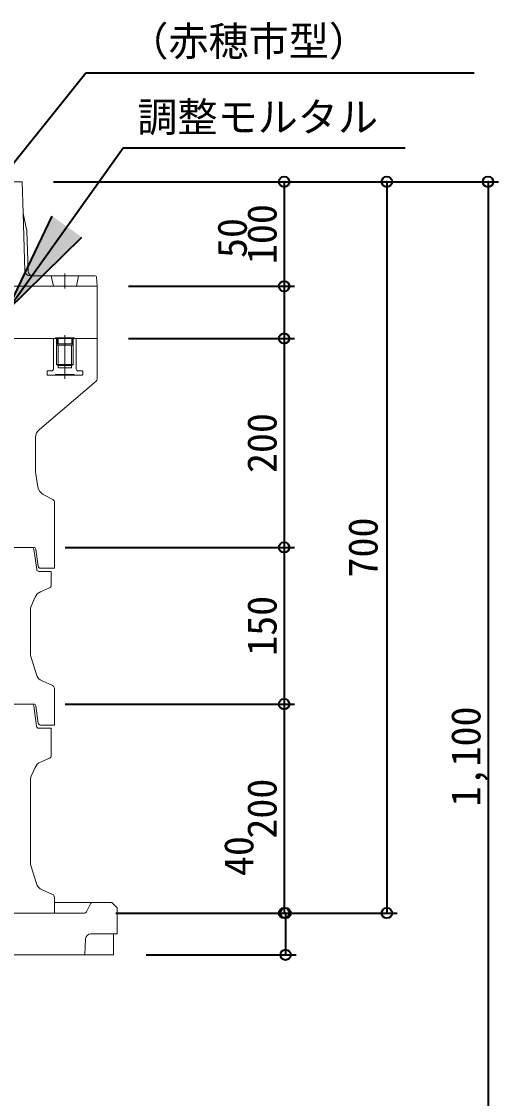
# Model space of a CAD drawing. Units: millimetres at full size, sheet at 1:20. Extents: x -5817 to 7940, y -3160 to 3160.
# Drawn here: x -1797 to -1340, y 119 to 1150 of the extents above; entities that cross this region are included whole.
import ezdxf
from ezdxf.enums import TextEntityAlignment as Align

# ---------------------------------------------------------------- set-up
doc = ezdxf.new("R2010")
doc.units = ezdxf.units.MM
doc.header["$LTSCALE"] = 20
doc.header["$PDMODE"] = 32
doc.header["$PDSIZE"] = 10
for name, color, linetype, lineweight in [('0-7_TEMP01', 3, 'Continuous', 18), ('0-9_躯体', 7, 'Continuous', 9), ('0-E_寸法', 1, 'Continuous', 40)]:
    doc.layers.add(name, color=color, linetype=linetype, lineweight=lineweight)
doc.styles.add('ＭＳ ゴシック', font='')
doc.styles.get('ＭＳ ゴシック').set_extended_font_data('MS Gothic')

msp = doc.modelspace()

# ---------------------------------------------------------------- linework, layer by layer
at = {"layer": '0-7_TEMP01'}
for p, q in [((-1755.25, 908.31), (-1755.25, 893.93)), ((-2386.25, 846.11), (-1724.25, 846.11))]:
    msp.add_line(p, q, dxfattribs=at)
at = {"layer": '0-9_躯体'}
for p, q in [((-1796.25, 996.11), (-1805.25, 996.11)), ((-1796.25, 996.11), (-1795.29, 966.11)), ((-1795.29, 966.11), (-1791.88, 950.56)), ((-1795.29, 966.11), (-1793.53, 910.95)), ((-1791.76, 949.64), (-1790.53, 910.95)), ((-1726.15, 906.11), (-1785.53, 906.11)), ((-1768.25, 906.11), (-1766.25, 896.11)), ((-1742.25, 906.11), (-1744.25, 896.11)), ((-1724.25, 896.11), (-1725.16, 905.21)), ((-1724.25, 896.11), (-1805.25, 896.11)), ((-1724.25, 896.11), (-1724.25, 846.11)), ((-1764.25, 846.11), (-2055.25, 846.11)), ((-1765.65, 846.11), (-1766.15, 845.61)), ((-1766.15, 845.61), (-1766.15, 817.11)), ((-1765.65, 846.11), (-1763.25, 846.11)), ((-1764.25, 846.86), (-1764.25, 846.11)), ((-1764.25, 846.86), (-1746.25, 846.86)), ((-1763.25, 846.11), (-1764.25, 846.11)), ((-1763.25, 846.11), (-1762.8, 845.82)), ((-1763.25, 846.11), (-1747.25, 846.11)), ((-1763.25, 846.11), (-1763.25, 821.11)), ((-1762.75, 845.61), (-1762.75, 840.36)), ((-1761.75, 846.86), (-1761.75, 841.36)), ((-1755.25, 849.34), (-1755.25, 807.61)), ((-1748.75, 846.86), (-1748.75, 841.36)), ((-1747.75, 845.61), (-1747.75, 840.36)), ((-1747.25, 846.11), (-1747.69, 845.82)), ((-1747.25, 846.11), (-1744.85, 846.11)), ((-1747.25, 846.11), (-1746.25, 846.11)), ((-1747.25, 846.11), (-1747.25, 821.11)), ((-1746.25, 846.86), (-1746.25, 846.11)), ((-1724.25, 846.11), (-1746.25, 846.11)), ((-1744.85, 846.11), (-1744.35, 845.61)), ((-1744.35, 845.61), (-1744.35, 817.11)), ((-1724.25, 846.11), (-1724.25, 807.52)), ((-1762.25, 839.86), (-1748.25, 839.86)), ((-1761.65, 839.86), (-1761.65, 820.11)), ((-1761.25, 840.86), (-1749.25, 840.86)), ((-1748.85, 839.86), (-1748.85, 820.11)), ((-1772.3, 814.61), (-1772.3, 811.61)), ((-1768.15, 815.11), (-1771.8, 815.11)), ((-1763.25, 821.11), (-1761.65, 820.11)), ((-1763.25, 821.11), (-1747.25, 821.11)), ((-1761.65, 820.11), (-1748.85, 820.11)), ((-1761.65, 820.11), (-1761.65, 818.61)), ((-1761.15, 818.11), (-1749.35, 818.11)), ((-1742.35, 815.11), (-1738.7, 815.11)), ((-1738.2, 814.61), (-1738.2, 811.61)), ((-1725.33, 805.21), (-1779.65, 759.11)), ((-1771.8, 811.11), (-1738.7, 811.11)), ((-1764.25, 811.61), (-1764.25, 811.11)), ((-1764.25, 811.61), (-1746.25, 811.61)), ((-1746.25, 811.61), (-1746.25, 811.11)), ((-1783.25, 751.43), (-1783.25, 717.94)), ((-1783.11, 716.29), (-1781.06, 703.97)), ((-1775.9, 696.79), (-1766.84, 691.95)), ((-1765.25, 689.31), (-1765.25, 646.11)), ((-1784.99, 646.11), (-2055.25, 646.11)), ((-1785, 644.38), (-1782.26, 624.83)), ((-1783.01, 644.38), (-1780.68, 627.83)), ((-1765.25, 646.11), (-1765.25, 626.11)), ((-1768.25, 623.11), (-1780.28, 623.11)), ((-1765.25, 626.11), (-1778.7, 626.11)), ((-1768.25, 623.11), (-1768.25, 610.09)), ((-1783.82, 598.43), (-1787.44, 590)), ((-1770.06, 607.33), (-1778.57, 603.69)), ((-1788.25, 586.05), (-1788.25, 544.6)), ((-1787.82, 541.69), (-1782.59, 524.51)), ((-1767.05, 513.9), (-1777.03, 518.26)), ((-1784.99, 496.11), (-2055.25, 496.11)), ((-1782.47, 474.85), (-1785.02, 494.36)), ((-1783.01, 494.39), (-1780.68, 477.83)), ((-1768.25, 473.11), (-1780.49, 473.11)), ((-1768.25, 473.11), (-1768.25, 447.09)), ((-1770.06, 444.33), (-1778.57, 440.69)), ((-1783.82, 435.43), (-1787.44, 427)), ((-1788.25, 423.06), (-1788.25, 344.59)), ((-1782.59, 324.52), (-1787.82, 341.69)), ((-1767.05, 313.89), (-1777.03, 318.27)), ((-1765.25, 311.14), (-1765.25, 296.11)), ((-1730.25, 306.11), (-1765.25, 306.11)), ((-1734.69, 297.21), (-1730.8, 305.01)), ((-1705.25, 301.11), (-1705.25, 276.11)), ((-1765.25, 296.11), (-2055.25, 296.11)), ((-1736.49, 296.11), (-1805.61, 296.11)), ((-1735.48, 271.36), (-1736.25, 256.11)), ((-1705.25, 276.11), (-1730.49, 276.11)), ((-1708.7, 276.11), (-1708.84, 256.11)), ((-1708.84, 256.11), (-2055.25, 256.11))]:
    msp.add_line(p, q, dxfattribs=at)
for points in [[(-1747.25, 821.11), (-1748.85, 820.11), (-1748.85, 818.61)], [(-1765.25, 511.14), (-1765.25, 476.11), (-1778.7, 476.11)], [(-1705.25, 301.11), (-1710.25, 306.11), (-1730.25, 306.11)]]:
    msp.add_lwpolyline(points, dxfattribs=at)
for centre, radius, start, end in [((-1796.76, 949.48), 5, 1.828, 12.381), ((-1788.53, 911.11), 5, 181.828, 270), ((-1785.53, 911.11), 5, 181.828, 270), ((-1726.15, 905.11), 1, 5.711, 90), ((-1763.25, 845.61), 0.5, 0, 90), ((-1747.25, 845.61), 0.5, 90, 180), ((-1762.25, 840.36), 0.5, 180, 270), ((-1761.25, 841.36), 0.5, 180, 270), ((-1749.25, 841.36), 0.5, 270, 0), ((-1748.25, 840.36), 0.5, 270, 0), ((-1771.8, 814.61), 0.5, 90, 180), ((-1768.15, 817.11), 2, 270, 0), ((-1761.15, 818.61), 0.5, 180, 270), ((-1749.35, 818.61), 0.5, 270, 0), ((-1742.35, 817.11), 2, 180, 270), ((-1738.7, 814.61), 0.5, 0, 90), ((-1771.8, 811.61), 0.5, 180, 270), ((-1738.7, 811.61), 0.5, 270, 0), ((-1727.25, 807.52), 3, 309.805, 0), ((-1773.25, 751.43), 10, 129.806, 180), ((-1773.25, 717.94), 10, 180, 189.462), ((-1771.2, 705.62), 10, 189.462, 241.928), ((-1768.25, 689.31), 3, 0, 61.927), ((-1786.98, 644.11), 2, 7.999, 90), ((-1784.99, 644.11), 2, 7.999, 90), ((-1780.28, 625.11), 2, 187.999, 270), ((-1778.7, 628.11), 2, 187.999, 270), ((-1771.25, 610.09), 3, 293.199, 0), ((-1774.63, 594.5), 10, 113.199, 156.801), ((-1778.25, 586.05), 10, 156.801, 180), ((-1778.25, 544.6), 10, 180, 196.928), ((-1773.02, 527.43), 10, 196.928, 246.371), ((-1768.25, 511.14), 3, 0, 66.371), ((-1787, 494.11), 2, 7.431, 90), ((-1784.99, 494.11), 2, 7.999, 90), ((-1780.49, 475.11), 2, 187.431, 270), ((-1778.7, 478.11), 2, 187.999, 270), ((-1771.25, 447.09), 3, 293.199, 0), ((-1774.63, 431.49), 10, 113.199, 156.801), ((-1778.25, 423.06), 10, 156.801, 180), ((-1778.25, 344.59), 10, 180, 196.928), ((-1773.02, 327.43), 10, 196.928, 246.371), ((-1768.25, 311.14), 3, 0, 66.371), ((-1729.01, 304.11), 2, 90, 153.435), ((-1736.49, 298.11), 2, 270, 333.435), ((-1730.49, 271.11), 5, 90, 177.138)]:
    msp.add_arc(centre, radius, start, end, dxfattribs=at)
at = {"layer": '0-E_寸法'}
for p, q in [((-2043.77, 715.69), (-1735.25, 1100.37)), ((-1735.25, 1100.37), (-1363.55, 1100.37)), ((-1810.35, 872.93), (-1699.41, 1028.69)), ((-1699.41, 1028.69), (-1429.64, 1028.69)), ((-1766.25, 996.11), (-1340.27, 996.11)), ((-1766.25, 996.11), (-1437.09, 996.11)), ((-1766.25, 996.11), (-1535.4, 996.11)), ((-1545.4, 996.11), (-1545.4, 896.11)), ((-1447.09, 996.11), (-1447.09, 296.11)), ((-1350.27, 996.11), (-1350.27, -103.89)), ((-1810.35, 872.93), (-1767.36, 963.22)), ((-1810.35, 872.93), (-1739.08, 943.08)), ((-1694.25, 896.11), (-1535.4, 896.11)), ((-1694.25, 896.11), (-1535.4, 896.11)), ((-1545.4, 896.11), (-1545.4, 846.11)), ((-1694.25, 846.11), (-1535.4, 846.11)), ((-1694.25, 846.11), (-1535.4, 846.11)), ((-1545.4, 846.11), (-1545.4, 646.11)), ((-1754.98, 646.11), (-1535.4, 646.11)), ((-1754.98, 646.11), (-1535.4, 646.11)), ((-1545.4, 646.11), (-1545.4, 496.11)), ((-1754.98, 496.11), (-1535.4, 496.11)), ((-1754.98, 496.11), (-1535.4, 496.11)), ((-1545.4, 496.11), (-1545.4, 296.11)), ((-1706.49, 296.11), (-1437.09, 296.11)), ((-1706.49, 296.11), (-1535.4, 296.11)), ((-1705.07, 296.11), (-1533.99, 296.11)), ((-1543.99, 296.11), (-1543.99, 256.11)), ((-1677.43, 256.11), (-1533.99, 256.11))]:
    msp.add_line(p, q, dxfattribs=at)
for p in [(-1545.4, 996.11), (-1447.09, 996.11), (-1350.27, 996.11), (-1545.4, 896.11), (-1545.4, 846.11), (-1545.4, 646.11), (-1545.4, 496.11), (-1545.4, 296.11), (-1543.99, 296.11), (-1447.09, 296.11), (-1543.99, 256.11)]:
    msp.add_point(p, dxfattribs=at)
msp.add_solid([(-1767.36, 963.22), (-1739.08, 943.08), (-1810.35, 872.93)], dxfattribs=at)

# ---------------------------------------------------------------- texts
at = {"layer": '0-E_寸法', "style": 'ＭＳ ゴシック'}
for s, p in [('（赤穂市型）', (-1694.59, 1108.22)), ('調整モルタル', (-1685.92, 1035.55))]:
    msp.add_text(s, height=28.15, dxfattribs=at).set_placement(p, align=Align.BOTTOM_LEFT)
for s, p in [('100', (-1544.18, 917.31)), ('50', (-1572.69, 923.15)), ('200', (-1544.18, 717.31)), ('700', (-1447.45, 617.31)), ('150', (-1544.18, 542.31)), ('1,100', (-1349.05, 398.11)), ('200', (-1544.18, 367.31)), ('40', (-1566.37, 331.5))]:
    msp.add_text(s, height=28.15, rotation=90, dxfattribs=at).set_placement(p, align=Align.BOTTOM_LEFT)

doc.saveas('drawing.dxf')
